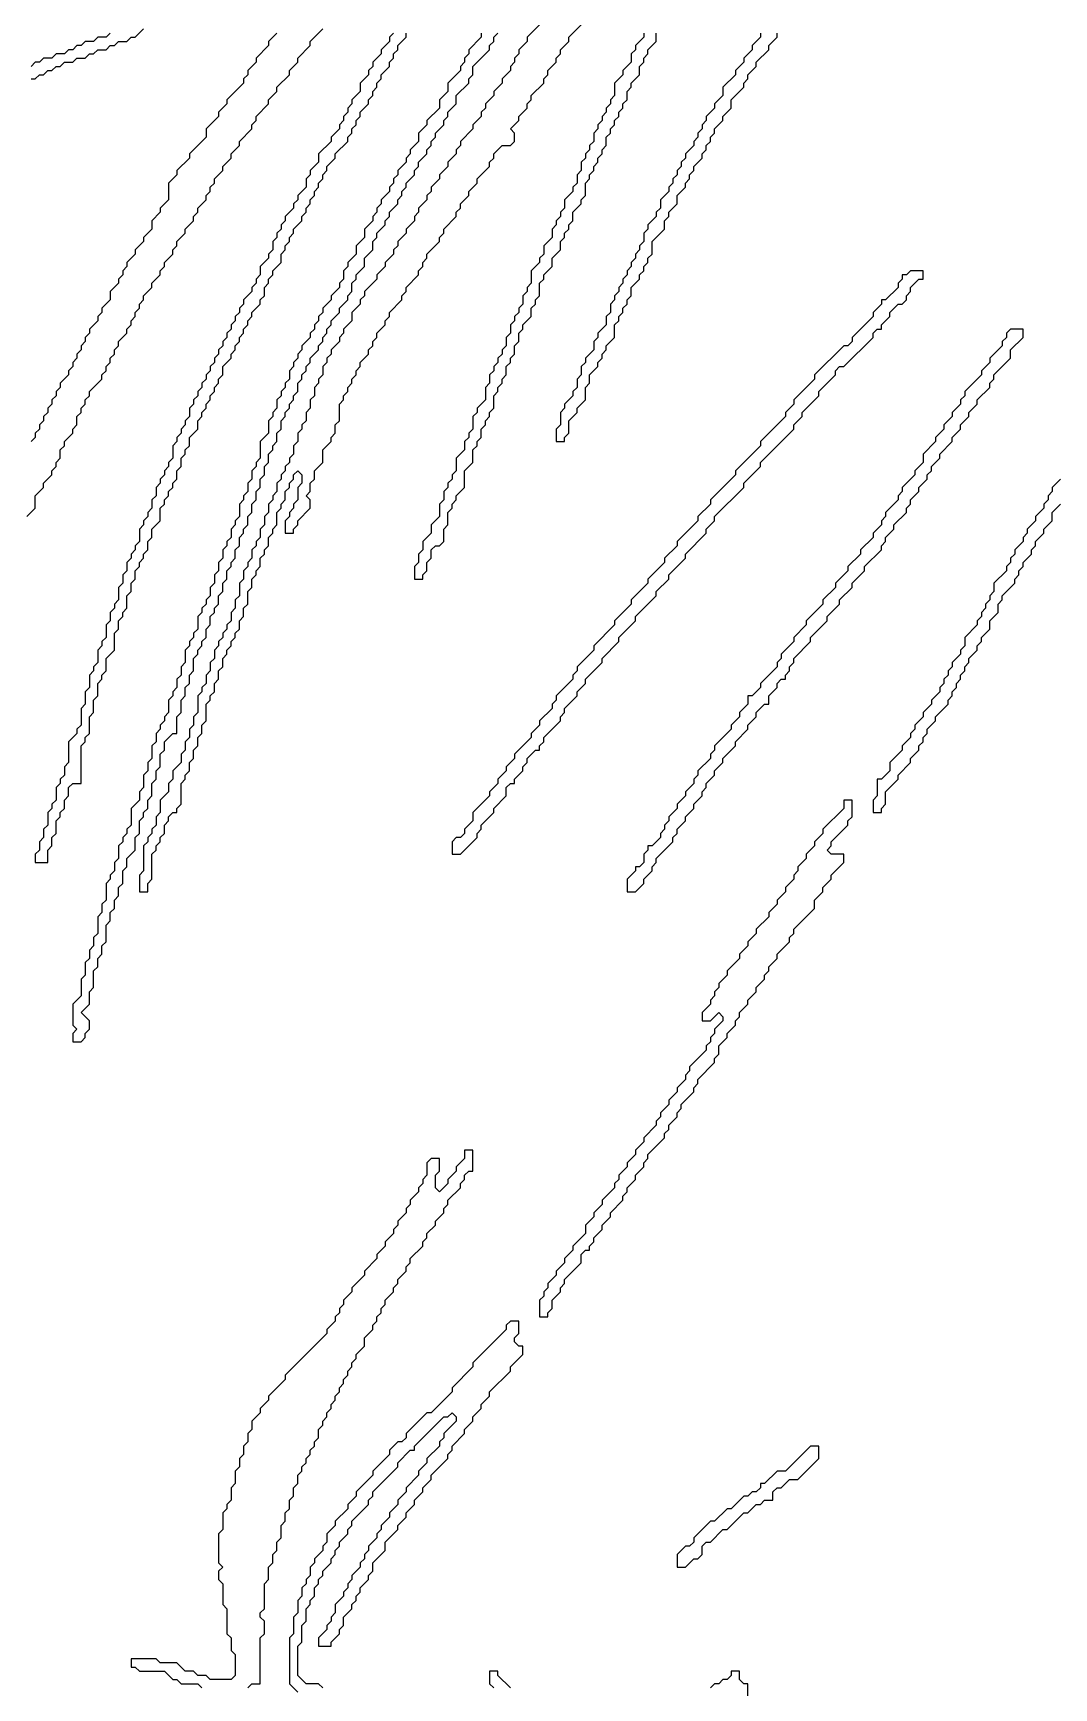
# Model space of a CAD drawing. Header units: metres. Extents: x 0 to 100, y 0 to 129.
# Drawn here: x 44.56 to 50.69, y 67.55 to 77.47 of the extents above; entities that cross this region are included whole.
import ezdxf

# ---------------------------------------------------------------- set-up
doc = ezdxf.new("R2010")
doc.units = ezdxf.units.M

msp = doc.modelspace()

# ---------------------------------------------------------------- linework, layer by layer
for points in [[(47.625, 77.55), (47.525, 77.45), (47.525, 77.425), (47.475, 77.375), (47.475, 77.35), (47.45, 77.325), (47.45, 77.3), (47.425, 77.275), (47.425, 77.25), (47.375, 77.2), (47.375, 77.175), (47.325, 77.125), (47.325, 77.1), (47.275, 77.05), (47.275, 77.025), (47.25, 77), (47.25, 76.975), (47.2, 76.925), (47.2, 76.9), (47.125, 76.825), (47.125, 76.8), (47.1, 76.775), (47.1, 76.75), (47.05, 76.7), (47.05, 76.675), (47, 76.625), (47, 76.6), (46.95, 76.55), (46.95, 76.525), (46.925, 76.5), (46.925, 76.475), (46.875, 76.425), (46.875, 76.4), (46.85, 76.375), (46.85, 76.35), (46.8, 76.3), (46.8, 76.275), (46.75, 76.225), (46.75, 76.2), (46.725, 76.175), (46.725, 76.15), (46.675, 76.1), (46.675, 76.075), (46.625, 76.025), (46.625, 76), (46.55, 75.925), (46.55, 75.9), (46.525, 75.875), (46.525, 75.85), (46.475, 75.8), (46.475, 75.75), (46.425, 75.7), (46.425, 75.675), (46.4, 75.65), (46.4, 75.625), (46.35, 75.575), (46.35, 75.55), (46.325, 75.525), (46.325, 75.5), (46.3, 75.475), (46.3, 75.425), (46.275, 75.4), (46.275, 75.375), (46.25, 75.35), (46.25, 75.3), (46.225, 75.275), (46.225, 75.225), (46.2, 75.2), (46.2, 75.15), (46.175, 75.125), (46.175, 75.1), (46.15, 75.075), (46.15, 75.025), (46.125, 75), (46.125, 74.95), (46.1, 74.925), (46.1, 74.9), (46.075, 74.875), (46.075, 74.85), (46.05, 74.825), (46.05, 74.8), (46.025, 74.775), (46.025, 74.725), (46, 74.7), (46, 74.675), (45.975, 74.65), (45.975, 74.6), (45.95, 74.575), (45.95, 74.525), (45.925, 74.5), (45.925, 74.45), (45.9, 74.425), (45.9, 74.4), (45.875, 74.375), (45.875, 74.325), (45.85, 74.3), (45.85, 74.275), (45.825, 74.25), (45.825, 74.2), (45.8, 74.175), (45.8, 74.1), (45.775, 74.075), (45.775, 74.025), (45.75, 74), (45.75, 73.95), (45.725, 73.925), (45.725, 73.9), (45.7, 73.875), (45.7, 73.85), (45.675, 73.825), (45.675, 73.8), (45.65, 73.775), (45.65, 73.725), (45.625, 73.7), (45.625, 73.65), (45.6, 73.625), (45.6, 73.575), (45.575, 73.55), (45.575, 73.525), (45.55, 73.5), (45.55, 73.4), (45.525, 73.375), (45.525, 73.325), (45.5, 73.3), (45.5, 73.25), (45.475, 73.225), (45.475, 73.175), (45.45, 73.15), (45.45, 73.1), (45.4, 73.05), (45.4, 73), (45.375, 72.975), (45.375, 72.925), (45.325, 72.875), (45.325, 72.8), (45.3, 72.775), (45.3, 72.725), (45.275, 72.7), (45.275, 72.675), (45.25, 72.65), (45.25, 72.625), (45.225, 72.6), (45.225, 72.45), (45.2, 72.425), (45.2, 72.325), (45.25, 72.325), (45.25, 72.375), (45.275, 72.4), (45.275, 72.55), (45.3, 72.575), (45.3, 72.6), (45.325, 72.625), (45.325, 72.65), (45.35, 72.675), (45.35, 72.725), (45.375, 72.75), (45.375, 72.775), (45.4, 72.8), (45.425, 72.8), (45.425, 72.825), (45.45, 72.85), (45.45, 72.975), (45.475, 73), (45.475, 73.025), (45.5, 73.05), (45.5, 73.1), (45.525, 73.125), (45.525, 73.175), (45.55, 73.2), (45.55, 73.25), (45.575, 73.275), (45.575, 73.325), (45.6, 73.35), (45.6, 73.45), (45.625, 73.475), (45.625, 73.5), (45.65, 73.525), (45.65, 73.575), (45.675, 73.6), (45.675, 73.65), (45.7, 73.675), (45.7, 73.725), (45.725, 73.75), (45.725, 73.775), (45.75, 73.8), (45.75, 73.825), (45.775, 73.85), (45.775, 73.875), (45.8, 73.9), (45.8, 73.95), (45.825, 73.975), (45.825, 74.025), (45.85, 74.05), (45.85, 74.125), (45.875, 74.15), (45.875, 74.2), (45.9, 74.225), (45.9, 74.25), (45.925, 74.275), (45.925, 74.325), (45.95, 74.35), (45.95, 74.375), (45.975, 74.4), (45.975, 74.45), (46, 74.475), (46, 74.5), (46.025, 74.525), (46.025, 74.6), (46.05, 74.625), (46.05, 74.65), (46.075, 74.675), (46.075, 74.725), (46.1, 74.75), (46.1, 74.775), (46.125, 74.8), (46.125, 74.825), (46.15, 74.85), (46.175, 74.825), (46.175, 74.775), (46.15, 74.75), (46.15, 74.675), (46.125, 74.65), (46.125, 74.625), (46.1, 74.6), (46.1, 74.575), (46.075, 74.55), (46.075, 74.475), (46.125, 74.475), (46.125, 74.5), (46.15, 74.525), (46.15, 74.55), (46.225, 74.625), (46.225, 74.675), (46.2, 74.7), (46.225, 74.725), (46.225, 74.775), (46.25, 74.8), (46.25, 74.85), (46.3, 74.9), (46.3, 74.975), (46.35, 75.025), (46.35, 75.05), (46.375, 75.075), (46.375, 75.125), (46.4, 75.15), (46.4, 75.25), (46.425, 75.275), (46.425, 75.3), (46.45, 75.325), (46.45, 75.35), (46.475, 75.375), (46.475, 75.4), (46.5, 75.425), (46.5, 75.45), (46.525, 75.475), (46.525, 75.5), (46.575, 75.55), (46.575, 75.575), (46.6, 75.6), (46.6, 75.625), (46.625, 75.65), (46.625, 75.675), (46.675, 75.725), (46.675, 75.75), (46.7, 75.775), (46.7, 75.8), (46.775, 75.875), (46.775, 75.9), (46.8, 75.925), (46.8, 75.95), (46.875, 76.025), (46.875, 76.05), (46.9, 76.075), (46.9, 76.1), (46.925, 76.125), (46.925, 76.15), (47, 76.225), (47, 76.25), (47.025, 76.275), (47.025, 76.3), (47.1, 76.375), (47.1, 76.4), (47.125, 76.425), (47.125, 76.45), (47.175, 76.5), (47.175, 76.525), (47.225, 76.575), (47.225, 76.6), (47.3, 76.675), (47.3, 76.7), (47.325, 76.725), (47.325, 76.75), (47.375, 76.8), (47.425, 76.8), (47.45, 76.825), (47.45, 76.875), (47.425, 76.9), (47.475, 76.95), (47.475, 76.975), (47.525, 77.025), (47.525, 77.05), (47.55, 77.075), (47.55, 77.1), (47.625, 77.175), (47.625, 77.2), (47.65, 77.225), (47.65, 77.25), (47.7, 77.3), (47.7, 77.325), (47.725, 77.35), (47.725, 77.375), (47.775, 77.425), (47.775, 77.45), (47.85, 77.525)], [(44.525, 74.575), (44.575, 74.625), (44.575, 74.7), (44.625, 74.75), (44.625, 74.775), (44.675, 74.825), (44.675, 74.85), (44.7, 74.875), (44.7, 74.9), (44.725, 74.925), (44.725, 74.975), (44.75, 75), (44.75, 75.025), (44.8, 75.075), (44.8, 75.1), (44.825, 75.125), (44.825, 75.175), (44.85, 75.2), (44.85, 75.225), (44.875, 75.25), (44.875, 75.275), (44.9, 75.3), (44.9, 75.325), (44.975, 75.4), (44.975, 75.425), (45, 75.45), (45, 75.475), (45.025, 75.5), (45.025, 75.525), (45.05, 75.55), (45.05, 75.575), (45.075, 75.6), (45.075, 75.625), (45.125, 75.675), (45.125, 75.7), (45.15, 75.725), (45.15, 75.75), (45.175, 75.775), (45.175, 75.8), (45.2, 75.825), (45.2, 75.85), (45.225, 75.875), (45.225, 75.9), (45.275, 75.95), (45.275, 75.975), (45.325, 76.025), (45.325, 76.05), (45.35, 76.075), (45.35, 76.1), (45.4, 76.15), (45.4, 76.175), (45.425, 76.2), (45.425, 76.225), (45.475, 76.275), (45.475, 76.3), (45.525, 76.35), (45.525, 76.375), (45.55, 76.4), (45.55, 76.425), (45.6, 76.475), (45.6, 76.5), (45.625, 76.525), (45.625, 76.55), (45.65, 76.575), (45.65, 76.6), (45.7, 76.65), (45.7, 76.675), (45.75, 76.725), (45.75, 76.75), (45.8, 76.8), (45.8, 76.825), (45.875, 76.9), (45.875, 76.925), (45.9, 76.95), (45.9, 76.975), (45.975, 77.05), (45.975, 77.075), (46.025, 77.125), (46.025, 77.15), (46.1, 77.225), (46.1, 77.25), (46.15, 77.3), (46.15, 77.325), (46.225, 77.4), (46.225, 77.425), (46.3, 77.5)], [(44.55, 77.2), (44.575, 77.2), (44.6, 77.225), (44.625, 77.225), (44.65, 77.25), (44.675, 77.25), (44.7, 77.275), (44.725, 77.275), (44.75, 77.3), (44.8, 77.3), (44.825, 77.325), (44.875, 77.325), (44.9, 77.35), (44.925, 77.35), (44.95, 77.375), (45, 77.375), (45.025, 77.4), (45.05, 77.4), (45.075, 77.425), (45.125, 77.425), (45.15, 77.45), (45.175, 77.45), (45.225, 77.5)], [(45.025, 77.475), (45, 77.45), (44.95, 77.45), (44.925, 77.425), (44.875, 77.425), (44.85, 77.4), (44.825, 77.4), (44.8, 77.375), (44.775, 77.375), (44.75, 77.35), (44.7, 77.35), (44.675, 77.325), (44.625, 77.325), (44.6, 77.3), (44.575, 77.3), (44.55, 77.275)], [(46.025, 77.475), (45.975, 77.425), (45.975, 77.4), (45.9, 77.325), (45.9, 77.3), (45.85, 77.25), (45.85, 77.225), (45.825, 77.2), (45.825, 77.175), (45.725, 77.075), (45.725, 77.05), (45.675, 77), (45.675, 76.975), (45.6, 76.9), (45.6, 76.85), (45.5, 76.75), (45.5, 76.725), (45.425, 76.65), (45.425, 76.625), (45.375, 76.575), (45.375, 76.475), (45.325, 76.425), (45.325, 76.4), (45.275, 76.35), (45.275, 76.3), (45.225, 76.25), (45.225, 76.225), (45.175, 76.175), (45.175, 76.15), (45.125, 76.1), (45.125, 76.075), (45.1, 76.05), (45.1, 76.025), (45.075, 76), (45.075, 75.975), (45.025, 75.925), (45.025, 75.875), (44.975, 75.825), (44.975, 75.8), (44.95, 75.775), (44.95, 75.75), (44.9, 75.7), (44.9, 75.675), (44.875, 75.65), (44.875, 75.625), (44.85, 75.6), (44.85, 75.575), (44.825, 75.55), (44.825, 75.525), (44.8, 75.5), (44.8, 75.475), (44.775, 75.45), (44.775, 75.425), (44.725, 75.375), (44.725, 75.35), (44.7, 75.325), (44.7, 75.3), (44.675, 75.275), (44.675, 75.25), (44.65, 75.225), (44.65, 75.2), (44.625, 75.175), (44.625, 75.15), (44.6, 75.125), (44.6, 75.1), (44.575, 75.075), (44.575, 75.05), (44.55, 75.025)], [(46.725, 77.475), (46.7, 77.45), (46.7, 77.425), (46.65, 77.375), (46.65, 77.35), (46.6, 77.3), (46.6, 77.275), (46.575, 77.25), (46.575, 77.225), (46.525, 77.175), (46.525, 77.125), (46.475, 77.075), (46.475, 77.05), (46.45, 77.025), (46.45, 77), (46.425, 76.975), (46.425, 76.95), (46.4, 76.925), (46.4, 76.9), (46.35, 76.85), (46.35, 76.825), (46.275, 76.75), (46.275, 76.7), (46.225, 76.65), (46.225, 76.625), (46.2, 76.6), (46.2, 76.55), (46.15, 76.5), (46.15, 76.475), (46.125, 76.45), (46.125, 76.425), (46.075, 76.375), (46.075, 76.35), (46.05, 76.325), (46.05, 76.3), (46.025, 76.275), (46.025, 76.25), (46, 76.225), (46, 76.175), (45.975, 76.15), (45.975, 76.125), (45.925, 76.075), (45.925, 76.025), (45.9, 76), (45.9, 75.975), (45.875, 75.95), (45.875, 75.925), (45.825, 75.875), (45.825, 75.85), (45.8, 75.825), (45.8, 75.8), (45.775, 75.775), (45.775, 75.75), (45.75, 75.725), (45.75, 75.7), (45.725, 75.675), (45.725, 75.65), (45.7, 75.625), (45.7, 75.6), (45.675, 75.575), (45.675, 75.55), (45.65, 75.525), (45.65, 75.5), (45.625, 75.475), (45.625, 75.45), (45.6, 75.425), (45.6, 75.4), (45.575, 75.375), (45.575, 75.35), (45.55, 75.325), (45.55, 75.3), (45.525, 75.275), (45.525, 75.25), (45.5, 75.225), (45.5, 75.175), (45.475, 75.15), (45.475, 75.125), (45.45, 75.1), (45.45, 75.075), (45.425, 75.05), (45.425, 75.025), (45.4, 75), (45.4, 74.925), (45.375, 74.9), (45.375, 74.875), (45.35, 74.85), (45.35, 74.825), (45.325, 74.8), (45.325, 74.775), (45.3, 74.75), (45.3, 74.7), (45.275, 74.675), (45.275, 74.625), (45.25, 74.6), (45.25, 74.575), (45.225, 74.55), (45.225, 74.525), (45.2, 74.5), (45.2, 74.425), (45.175, 74.4), (45.175, 74.375), (45.15, 74.35), (45.15, 74.325), (45.125, 74.3), (45.125, 74.25), (45.1, 74.225), (45.1, 74.175), (45.075, 74.15), (45.075, 74.075), (45.05, 74.05), (45.05, 74.025), (45.025, 74), (45.025, 73.95), (45, 73.925), (45, 73.85), (44.975, 73.825), (44.975, 73.8), (44.95, 73.775), (44.95, 73.7), (44.925, 73.675), (44.925, 73.65), (44.9, 73.625), (44.9, 73.55), (44.875, 73.525), (44.875, 73.45), (44.85, 73.425), (44.85, 73.325), (44.825, 73.3), (44.825, 73.275), (44.775, 73.225), (44.775, 73.1), (44.75, 73.075), (44.75, 73.025), (44.725, 73), (44.725, 72.975), (44.7, 72.95), (44.7, 72.875), (44.675, 72.85), (44.675, 72.825), (44.65, 72.8), (44.65, 72.725), (44.625, 72.7), (44.625, 72.65), (44.6, 72.625), (44.6, 72.575), (44.575, 72.55), (44.575, 72.5), (44.65, 72.5), (44.65, 72.575), (44.675, 72.6), (44.675, 72.65), (44.7, 72.675), (44.7, 72.75), (44.725, 72.775), (44.725, 72.8), (44.75, 72.825), (44.75, 72.875), (44.775, 72.9), (44.775, 72.95), (44.8, 72.975), (44.85, 72.975), (44.85, 73.2), (44.875, 73.225), (44.875, 73.25), (44.9, 73.275), (44.9, 73.375), (44.925, 73.4), (44.925, 73.475), (44.95, 73.5), (44.95, 73.575), (44.975, 73.6), (44.975, 73.625), (45, 73.65), (45, 73.725), (45.05, 73.775), (45.05, 73.875), (45.075, 73.9), (45.075, 73.95), (45.1, 73.975), (45.1, 74), (45.125, 74.025), (45.125, 74.1), (45.15, 74.125), (45.15, 74.175), (45.175, 74.2), (45.175, 74.25), (45.2, 74.275), (45.2, 74.3), (45.225, 74.325), (45.225, 74.35), (45.25, 74.375), (45.25, 74.425), (45.275, 74.45), (45.275, 74.5), (45.325, 74.55), (45.325, 74.625), (45.35, 74.65), (45.35, 74.675), (45.375, 74.7), (45.375, 74.725), (45.4, 74.75), (45.4, 74.775), (45.425, 74.8), (45.425, 74.85), (45.45, 74.875), (45.45, 74.925), (45.475, 74.95), (45.475, 74.975), (45.5, 75), (45.5, 75.05), (45.55, 75.1), (45.55, 75.15), (45.575, 75.175), (45.575, 75.2), (45.6, 75.225), (45.6, 75.25), (45.625, 75.275), (45.625, 75.3), (45.65, 75.325), (45.65, 75.35), (45.675, 75.375), (45.675, 75.4), (45.7, 75.425), (45.7, 75.475), (45.75, 75.525), (45.75, 75.55), (45.775, 75.575), (45.775, 75.6), (45.8, 75.625), (45.8, 75.65), (45.825, 75.675), (45.825, 75.7), (45.85, 75.725), (45.85, 75.75), (45.875, 75.775), (45.875, 75.8), (45.925, 75.85), (45.925, 75.875), (45.95, 75.9), (45.95, 75.95), (45.975, 75.975), (45.975, 76), (46, 76.025), (46, 76.05), (46.05, 76.1), (46.05, 76.15), (46.075, 76.175), (46.075, 76.2), (46.1, 76.225), (46.1, 76.25), (46.125, 76.275), (46.125, 76.3), (46.175, 76.35), (46.175, 76.375), (46.2, 76.4), (46.2, 76.425), (46.225, 76.45), (46.225, 76.475), (46.25, 76.5), (46.25, 76.525), (46.275, 76.55), (46.275, 76.575), (46.3, 76.6), (46.3, 76.625), (46.325, 76.65), (46.325, 76.675), (46.375, 76.725), (46.375, 76.75), (46.45, 76.825), (46.45, 76.85), (46.475, 76.875), (46.475, 76.9), (46.5, 76.925), (46.5, 76.95), (46.525, 76.975), (46.525, 77), (46.575, 77.05), (46.575, 77.075), (46.6, 77.1), (46.6, 77.125), (46.625, 77.15), (46.625, 77.175), (46.65, 77.2), (46.65, 77.225), (46.7, 77.275), (46.7, 77.3), (46.725, 77.325), (46.725, 77.35), (46.75, 77.375), (46.75, 77.4), (46.8, 77.45), (46.8, 77.475)], [(47.25, 77.475), (47.25, 77.45), (47.175, 77.375), (47.175, 77.35), (47.15, 77.325), (47.15, 77.3), (47.125, 77.275), (47.125, 77.25), (47.05, 77.175), (47.05, 77.125), (47, 77.075), (47, 77.025), (46.925, 76.95), (46.925, 76.925), (46.875, 76.875), (46.875, 76.825), (46.825, 76.775), (46.825, 76.75), (46.8, 76.725), (46.8, 76.7), (46.75, 76.65), (46.75, 76.625), (46.725, 76.6), (46.725, 76.575), (46.7, 76.55), (46.7, 76.525), (46.65, 76.475), (46.65, 76.45), (46.625, 76.425), (46.625, 76.4), (46.6, 76.375), (46.6, 76.35), (46.55, 76.3), (46.55, 76.25), (46.5, 76.2), (46.5, 76.15), (46.45, 76.1), (46.45, 76.075), (46.425, 76.05), (46.425, 76), (46.4, 75.975), (46.4, 75.95), (46.35, 75.9), (46.35, 75.875), (46.3, 75.825), (46.3, 75.8), (46.275, 75.775), (46.275, 75.75), (46.25, 75.725), (46.25, 75.7), (46.225, 75.675), (46.225, 75.65), (46.175, 75.6), (46.175, 75.575), (46.15, 75.55), (46.15, 75.525), (46.125, 75.5), (46.125, 75.475), (46.1, 75.45), (46.1, 75.4), (46.075, 75.375), (46.075, 75.35), (46.05, 75.325), (46.05, 75.3), (46.025, 75.275), (46.025, 75.225), (46, 75.2), (46, 75.175), (45.975, 75.15), (45.975, 75.075), (45.925, 75.025), (45.925, 74.925), (45.9, 74.9), (45.9, 74.875), (45.875, 74.85), (45.875, 74.8), (45.85, 74.775), (45.85, 74.725), (45.825, 74.7), (45.825, 74.675), (45.8, 74.65), (45.8, 74.575), (45.775, 74.55), (45.775, 74.525), (45.75, 74.5), (45.75, 74.45), (45.725, 74.425), (45.725, 74.4), (45.7, 74.375), (45.7, 74.325), (45.675, 74.3), (45.675, 74.25), (45.65, 74.225), (45.65, 74.175), (45.625, 74.15), (45.625, 74.1), (45.6, 74.075), (45.6, 74.05), (45.575, 74.025), (45.575, 74), (45.55, 73.975), (45.55, 73.9), (45.525, 73.875), (45.525, 73.85), (45.5, 73.825), (45.5, 73.8), (45.475, 73.775), (45.475, 73.7), (45.45, 73.675), (45.45, 73.625), (45.425, 73.6), (45.425, 73.55), (45.4, 73.525), (45.4, 73.5), (45.375, 73.475), (45.375, 73.4), (45.35, 73.375), (45.35, 73.35), (45.325, 73.325), (45.325, 73.3), (45.3, 73.275), (45.3, 73.225), (45.275, 73.2), (45.275, 73.125), (45.25, 73.1), (45.25, 73.05), (45.225, 73.025), (45.225, 72.95), (45.2, 72.925), (45.2, 72.875), (45.15, 72.825), (45.15, 72.725), (45.125, 72.7), (45.125, 72.675), (45.1, 72.65), (45.1, 72.625), (45.075, 72.6), (45.075, 72.525), (45.05, 72.5), (45.05, 72.45), (45.025, 72.425), (45.025, 72.4), (45, 72.375), (45, 72.275), (44.975, 72.25), (44.975, 72.2), (44.95, 72.175), (44.95, 72.075), (44.925, 72.05), (44.925, 72), (44.9, 71.975), (44.9, 71.925), (44.875, 71.9), (44.875, 71.825), (44.85, 71.8), (44.85, 71.7), (44.8, 71.65), (44.8, 71.525), (44.825, 71.5), (44.8, 71.475), (44.8, 71.425), (44.85, 71.425), (44.875, 71.45), (44.875, 71.475), (44.9, 71.5), (44.9, 71.55), (44.85, 71.6), (44.9, 71.65), (44.9, 71.725), (44.925, 71.75), (44.925, 71.85), (44.95, 71.875), (44.95, 71.925), (44.975, 71.95), (44.975, 72), (45, 72.025), (45, 72.125), (45.025, 72.15), (45.025, 72.2), (45.05, 72.225), (45.05, 72.275), (45.075, 72.3), (45.075, 72.35), (45.1, 72.375), (45.1, 72.45), (45.125, 72.475), (45.125, 72.525), (45.175, 72.575), (45.175, 72.65), (45.2, 72.675), (45.2, 72.75), (45.225, 72.775), (45.225, 72.8), (45.25, 72.825), (45.25, 72.875), (45.275, 72.9), (45.275, 72.975), (45.3, 73), (45.3, 73.05), (45.325, 73.075), (45.325, 73.15), (45.35, 73.175), (45.35, 73.225), (45.4, 73.275), (45.425, 73.275), (45.425, 73.375), (45.45, 73.4), (45.45, 73.475), (45.475, 73.5), (45.475, 73.55), (45.5, 73.575), (45.5, 73.625), (45.525, 73.65), (45.525, 73.725), (45.55, 73.75), (45.55, 73.775), (45.575, 73.8), (45.575, 73.825), (45.6, 73.85), (45.6, 73.9), (45.625, 73.925), (45.625, 73.975), (45.65, 74), (45.65, 74.025), (45.675, 74.05), (45.675, 74.1), (45.7, 74.125), (45.7, 74.175), (45.725, 74.2), (45.725, 74.25), (45.75, 74.275), (45.75, 74.3), (45.775, 74.325), (45.775, 74.375), (45.8, 74.4), (45.8, 74.45), (45.825, 74.475), (45.825, 74.5), (45.85, 74.525), (45.85, 74.575), (45.875, 74.6), (45.875, 74.65), (45.9, 74.675), (45.9, 74.725), (45.925, 74.75), (45.925, 74.8), (45.95, 74.825), (45.95, 74.875), (45.975, 74.9), (45.975, 74.95), (46, 74.975), (46, 75), (46.025, 75.025), (46.025, 75.075), (46.05, 75.1), (46.05, 75.15), (46.075, 75.175), (46.075, 75.2), (46.1, 75.225), (46.1, 75.25), (46.125, 75.275), (46.125, 75.3), (46.15, 75.325), (46.15, 75.375), (46.175, 75.4), (46.175, 75.425), (46.2, 75.45), (46.2, 75.475), (46.225, 75.5), (46.225, 75.525), (46.275, 75.575), (46.275, 75.6), (46.3, 75.625), (46.3, 75.65), (46.325, 75.675), (46.325, 75.7), (46.35, 75.725), (46.35, 75.75), (46.4, 75.8), (46.4, 75.825), (46.45, 75.875), (46.45, 75.9), (46.475, 75.925), (46.475, 75.975), (46.5, 76), (46.5, 76.025), (46.55, 76.075), (46.55, 76.125), (46.6, 76.175), (46.6, 76.225), (46.625, 76.25), (46.625, 76.275), (46.675, 76.325), (46.675, 76.35), (46.7, 76.375), (46.7, 76.4), (46.75, 76.45), (46.75, 76.475), (46.775, 76.5), (46.775, 76.525), (46.8, 76.55), (46.8, 76.575), (46.85, 76.625), (46.85, 76.65), (46.875, 76.675), (46.875, 76.7), (46.925, 76.75), (46.925, 76.775), (46.95, 76.8), (46.95, 76.825), (46.975, 76.85), (46.975, 76.875), (47.025, 76.925), (47.025, 76.95), (47.05, 76.975), (47.05, 77), (47.1, 77.05), (47.1, 77.1), (47.175, 77.175), (47.175, 77.2), (47.2, 77.225), (47.2, 77.275), (47.3, 77.375), (47.3, 77.4), (47.325, 77.425), (47.325, 77.45), (47.35, 77.475)], [(48.225, 77.475), (48.225, 77.45), (48.175, 77.4), (48.175, 77.375), (48.15, 77.35), (48.15, 77.3), (48.1, 77.25), (48.1, 77.225), (48.05, 77.175), (48.05, 77.1), (48.025, 77.075), (48.025, 77.05), (48, 77.025), (48, 77), (47.975, 76.975), (47.975, 76.95), (47.95, 76.925), (47.95, 76.9), (47.925, 76.875), (47.925, 76.825), (47.9, 76.8), (47.9, 76.775), (47.875, 76.75), (47.875, 76.725), (47.85, 76.7), (47.85, 76.65), (47.825, 76.625), (47.825, 76.575), (47.8, 76.55), (47.8, 76.525), (47.75, 76.475), (47.75, 76.425), (47.725, 76.4), (47.725, 76.375), (47.7, 76.35), (47.7, 76.325), (47.675, 76.3), (47.675, 76.25), (47.625, 76.2), (47.625, 76.15), (47.6, 76.125), (47.6, 76.1), (47.55, 76.05), (47.55, 75.975), (47.525, 75.95), (47.525, 75.925), (47.5, 75.9), (47.5, 75.85), (47.475, 75.825), (47.475, 75.8), (47.45, 75.775), (47.45, 75.75), (47.425, 75.725), (47.425, 75.675), (47.4, 75.65), (47.4, 75.6), (47.375, 75.575), (47.375, 75.55), (47.35, 75.525), (47.35, 75.5), (47.325, 75.475), (47.325, 75.45), (47.3, 75.425), (47.3, 75.375), (47.275, 75.35), (47.275, 75.275), (47.225, 75.225), (47.225, 75.2), (47.2, 75.175), (47.2, 75.1), (47.175, 75.075), (47.175, 75.05), (47.15, 75.025), (47.15, 74.975), (47.1, 74.925), (47.1, 74.85), (47.075, 74.825), (47.075, 74.8), (47.05, 74.775), (47.05, 74.75), (47.025, 74.725), (47.025, 74.675), (47, 74.65), (47, 74.575), (46.95, 74.525), (46.95, 74.475), (46.9, 74.425), (46.9, 74.375), (46.875, 74.35), (46.875, 74.3), (46.85, 74.275), (46.85, 74.2), (46.9, 74.2), (46.9, 74.225), (46.925, 74.25), (46.925, 74.3), (46.95, 74.325), (46.95, 74.375), (46.975, 74.4), (47, 74.4), (47.025, 74.425), (47.025, 74.5), (47.05, 74.525), (47.05, 74.6), (47.075, 74.625), (47.075, 74.65), (47.1, 74.675), (47.1, 74.7), (47.15, 74.75), (47.15, 74.85), (47.2, 74.9), (47.2, 74.975), (47.225, 75), (47.225, 75.025), (47.25, 75.05), (47.25, 75.1), (47.275, 75.125), (47.275, 75.15), (47.3, 75.175), (47.3, 75.2), (47.325, 75.225), (47.325, 75.3), (47.35, 75.325), (47.35, 75.35), (47.375, 75.375), (47.375, 75.4), (47.4, 75.425), (47.4, 75.475), (47.425, 75.5), (47.425, 75.525), (47.45, 75.55), (47.45, 75.6), (47.475, 75.625), (47.475, 75.675), (47.5, 75.7), (47.5, 75.725), (47.55, 75.775), (47.55, 75.825), (47.575, 75.85), (47.575, 75.875), (47.6, 75.9), (47.6, 75.975), (47.625, 76), (47.625, 76.025), (47.675, 76.075), (47.675, 76.125), (47.725, 76.175), (47.725, 76.225), (47.75, 76.25), (47.75, 76.275), (47.775, 76.3), (47.775, 76.325), (47.8, 76.35), (47.8, 76.4), (47.85, 76.45), (47.85, 76.475), (47.875, 76.5), (47.875, 76.575), (47.9, 76.6), (47.9, 76.625), (47.925, 76.65), (47.925, 76.675), (47.95, 76.7), (47.95, 76.725), (47.975, 76.75), (47.975, 76.775), (48, 76.8), (48, 76.85), (48.025, 76.875), (48.025, 76.9), (48.05, 76.925), (48.05, 76.95), (48.075, 76.975), (48.075, 77), (48.1, 77.025), (48.1, 77.05), (48.125, 77.075), (48.125, 77.125), (48.15, 77.15), (48.15, 77.175), (48.2, 77.225), (48.2, 77.275), (48.225, 77.3), (48.225, 77.325), (48.25, 77.35), (48.25, 77.375), (48.3, 77.425), (48.3, 77.475)], [(48.925, 77.475), (48.925, 77.45), (48.875, 77.4), (48.875, 77.375), (48.825, 77.325), (48.825, 77.3), (48.775, 77.25), (48.775, 77.225), (48.7, 77.15), (48.7, 77.1), (48.65, 77.05), (48.65, 77.025), (48.6, 76.975), (48.6, 76.95), (48.575, 76.925), (48.575, 76.9), (48.55, 76.875), (48.55, 76.85), (48.525, 76.825), (48.525, 76.8), (48.475, 76.75), (48.475, 76.725), (48.45, 76.7), (48.45, 76.675), (48.425, 76.65), (48.425, 76.625), (48.4, 76.6), (48.4, 76.575), (48.375, 76.55), (48.375, 76.525), (48.325, 76.475), (48.325, 76.425), (48.3, 76.4), (48.3, 76.375), (48.25, 76.325), (48.25, 76.3), (48.225, 76.275), (48.225, 76.225), (48.2, 76.2), (48.2, 76.175), (48.175, 76.15), (48.175, 76.125), (48.15, 76.1), (48.15, 76.075), (48.125, 76.05), (48.125, 76.025), (48.1, 76), (48.1, 75.975), (48.075, 75.95), (48.075, 75.925), (48.05, 75.9), (48.05, 75.875), (48.025, 75.85), (48.025, 75.8), (48, 75.775), (48, 75.725), (47.95, 75.675), (47.95, 75.65), (47.925, 75.625), (47.925, 75.575), (47.875, 75.525), (47.875, 75.5), (47.85, 75.475), (47.85, 75.425), (47.825, 75.4), (47.825, 75.35), (47.8, 75.325), (47.8, 75.3), (47.75, 75.25), (47.75, 75.225), (47.725, 75.2), (47.725, 75.125), (47.7, 75.1), (47.7, 75.025), (47.75, 75.025), (47.75, 75.05), (47.775, 75.075), (47.775, 75.15), (47.825, 75.2), (47.825, 75.225), (47.875, 75.275), (47.875, 75.35), (47.9, 75.375), (47.9, 75.425), (47.95, 75.475), (47.95, 75.5), (47.975, 75.525), (47.975, 75.55), (48, 75.575), (48, 75.6), (48.05, 75.65), (48.05, 75.725), (48.075, 75.75), (48.075, 75.775), (48.1, 75.8), (48.1, 75.825), (48.125, 75.85), (48.125, 75.875), (48.15, 75.9), (48.15, 75.95), (48.2, 76), (48.2, 76.025), (48.225, 76.05), (48.225, 76.075), (48.25, 76.1), (48.25, 76.125), (48.275, 76.15), (48.275, 76.225), (48.35, 76.3), (48.35, 76.35), (48.375, 76.375), (48.375, 76.4), (48.425, 76.45), (48.425, 76.5), (48.475, 76.55), (48.475, 76.575), (48.5, 76.6), (48.5, 76.625), (48.525, 76.65), (48.525, 76.675), (48.575, 76.725), (48.575, 76.75), (48.6, 76.775), (48.6, 76.8), (48.625, 76.825), (48.625, 76.85), (48.65, 76.875), (48.65, 76.9), (48.7, 76.95), (48.7, 76.975), (48.75, 77.025), (48.75, 77.075), (48.825, 77.15), (48.825, 77.175), (48.85, 77.2), (48.85, 77.225), (48.9, 77.275), (48.9, 77.3), (48.975, 77.375), (48.975, 77.4), (49.025, 77.45), (49.025, 77.475)], [(49.825, 76.05), (49.8, 76.025), (49.775, 76.025), (49.775, 76), (49.75, 75.975), (49.75, 75.95), (49.675, 75.875), (49.65, 75.875), (49.65, 75.85), (49.6, 75.8), (49.6, 75.775), (49.475, 75.65), (49.475, 75.625), (49.45, 75.6), (49.425, 75.6), (49.25, 75.425), (49.25, 75.4), (49.125, 75.275), (49.125, 75.25), (49.075, 75.2), (49.075, 75.175), (48.925, 75.025), (48.925, 75), (48.775, 74.85), (48.775, 74.825), (48.625, 74.675), (48.625, 74.65), (48.55, 74.575), (48.55, 74.55), (48.425, 74.425), (48.425, 74.4), (48.35, 74.325), (48.35, 74.3), (48.25, 74.2), (48.25, 74.175), (48.15, 74.075), (48.15, 74.05), (48.05, 73.95), (48.05, 73.925), (47.925, 73.8), (47.925, 73.775), (47.825, 73.675), (47.825, 73.65), (47.8, 73.625), (47.8, 73.6), (47.7, 73.5), (47.7, 73.475), (47.675, 73.45), (47.675, 73.425), (47.6, 73.35), (47.6, 73.325), (47.55, 73.275), (47.55, 73.25), (47.45, 73.15), (47.45, 73.125), (47.4, 73.075), (47.4, 73.05), (47.35, 73), (47.35, 72.975), (47.3, 72.925), (47.3, 72.9), (47.2, 72.8), (47.2, 72.75), (47.15, 72.7), (47.15, 72.675), (47.125, 72.65), (47.1, 72.65), (47.075, 72.625), (47.075, 72.55), (47.125, 72.55), (47.225, 72.65), (47.225, 72.675), (47.25, 72.7), (47.25, 72.725), (47.325, 72.8), (47.325, 72.825), (47.4, 72.9), (47.4, 72.95), (47.425, 72.975), (47.45, 72.975), (47.45, 73), (47.5, 73.05), (47.5, 73.075), (47.525, 73.1), (47.525, 73.125), (47.575, 73.175), (47.6, 73.175), (47.6, 73.2), (47.625, 73.225), (47.625, 73.25), (47.725, 73.35), (47.725, 73.375), (47.75, 73.4), (47.75, 73.425), (47.825, 73.5), (47.825, 73.525), (47.875, 73.575), (47.875, 73.6), (47.975, 73.7), (47.975, 73.725), (48.075, 73.825), (48.075, 73.85), (48.175, 73.95), (48.175, 73.975), (48.3, 74.1), (48.3, 74.125), (48.375, 74.2), (48.375, 74.225), (48.475, 74.325), (48.475, 74.35), (48.6, 74.475), (48.6, 74.5), (48.65, 74.55), (48.65, 74.575), (48.825, 74.75), (48.825, 74.775), (48.925, 74.875), (48.925, 74.9), (49.125, 75.1), (49.125, 75.125), (49.175, 75.175), (49.175, 75.2), (49.275, 75.3), (49.275, 75.325), (49.375, 75.425), (49.375, 75.45), (49.4, 75.475), (49.425, 75.475), (49.6, 75.65), (49.6, 75.675), (49.625, 75.7), (49.65, 75.7), (49.65, 75.725), (49.7, 75.775), (49.7, 75.8), (49.75, 75.85), (49.775, 75.85), (49.8, 75.875), (49.8, 75.9), (49.825, 75.925), (49.825, 75.95), (49.875, 76), (49.9, 76), (49.9, 76.05), (49.825, 76.05)], [(50.425, 75.7), (50.4, 75.675), (50.4, 75.65), (50.375, 75.625), (50.375, 75.6), (50.3, 75.525), (50.3, 75.5), (50.25, 75.45), (50.25, 75.425), (50.15, 75.325), (50.15, 75.3), (50.125, 75.275), (50.125, 75.25), (50.075, 75.2), (50.075, 75.175), (50.025, 75.125), (50.025, 75.1), (49.975, 75.05), (49.975, 75.025), (49.9, 74.95), (49.9, 74.9), (49.85, 74.85), (49.85, 74.825), (49.775, 74.75), (49.775, 74.725), (49.75, 74.7), (49.75, 74.675), (49.675, 74.6), (49.675, 74.575), (49.65, 74.55), (49.65, 74.525), (49.6, 74.475), (49.6, 74.45), (49.525, 74.375), (49.525, 74.35), (49.45, 74.275), (49.45, 74.25), (49.375, 74.175), (49.375, 74.15), (49.3, 74.075), (49.3, 74.05), (49.2, 73.95), (49.2, 73.925), (49.125, 73.85), (49.125, 73.825), (49.05, 73.75), (49.05, 73.725), (49.025, 73.7), (49.025, 73.675), (48.925, 73.575), (48.925, 73.55), (48.875, 73.5), (48.85, 73.5), (48.85, 73.45), (48.8, 73.4), (48.8, 73.375), (48.75, 73.325), (48.75, 73.3), (48.65, 73.2), (48.65, 73.175), (48.625, 73.15), (48.625, 73.125), (48.55, 73.05), (48.55, 73.025), (48.525, 73), (48.525, 72.975), (48.475, 72.925), (48.475, 72.9), (48.425, 72.85), (48.425, 72.825), (48.375, 72.775), (48.375, 72.75), (48.35, 72.725), (48.35, 72.7), (48.325, 72.675), (48.325, 72.65), (48.275, 72.6), (48.25, 72.6), (48.25, 72.575), (48.225, 72.55), (48.225, 72.5), (48.2, 72.475), (48.175, 72.475), (48.175, 72.45), (48.125, 72.4), (48.125, 72.325), (48.175, 72.325), (48.225, 72.375), (48.225, 72.4), (48.275, 72.45), (48.275, 72.475), (48.3, 72.5), (48.3, 72.525), (48.4, 72.625), (48.4, 72.65), (48.425, 72.675), (48.425, 72.7), (48.475, 72.75), (48.475, 72.775), (48.525, 72.825), (48.525, 72.85), (48.575, 72.9), (48.575, 72.925), (48.6, 72.95), (48.6, 72.975), (48.65, 73.025), (48.65, 73.05), (48.7, 73.1), (48.7, 73.125), (48.775, 73.2), (48.775, 73.225), (48.85, 73.3), (48.85, 73.325), (48.9, 73.375), (48.9, 73.4), (48.95, 73.45), (48.975, 73.45), (48.975, 73.5), (49.025, 73.55), (49.025, 73.575), (49.05, 73.6), (49.075, 73.6), (49.075, 73.625), (49.1, 73.65), (49.1, 73.675), (49.125, 73.7), (49.125, 73.725), (49.225, 73.825), (49.225, 73.85), (49.325, 73.95), (49.325, 73.975), (49.4, 74.05), (49.4, 74.075), (49.475, 74.15), (49.475, 74.175), (49.55, 74.25), (49.55, 74.275), (49.65, 74.375), (49.65, 74.4), (49.675, 74.425), (49.675, 74.45), (49.725, 74.5), (49.725, 74.525), (49.8, 74.6), (49.8, 74.625), (49.825, 74.65), (49.825, 74.675), (49.875, 74.725), (49.875, 74.75), (49.925, 74.8), (49.925, 74.825), (49.95, 74.85), (49.95, 74.875), (50, 74.925), (50, 74.95), (50.075, 75.025), (50.075, 75.05), (50.125, 75.1), (50.125, 75.125), (50.175, 75.175), (50.175, 75.2), (50.225, 75.25), (50.225, 75.275), (50.3, 75.35), (50.3, 75.375), (50.325, 75.4), (50.325, 75.425), (50.425, 75.525), (50.425, 75.575), (50.5, 75.65), (50.5, 75.7), (50.425, 75.7)], [(50.725, 74.8), (50.675, 74.75), (50.675, 74.725), (50.65, 74.7), (50.65, 74.675), (50.625, 74.65), (50.625, 74.625), (50.575, 74.575), (50.575, 74.55), (50.525, 74.5), (50.525, 74.475), (50.5, 74.45), (50.5, 74.425), (50.45, 74.375), (50.45, 74.35), (50.425, 74.325), (50.425, 74.3), (50.4, 74.275), (50.4, 74.25), (50.325, 74.175), (50.325, 74.125), (50.3, 74.1), (50.3, 74.075), (50.275, 74.05), (50.275, 74.025), (50.25, 74), (50.25, 73.975), (50.225, 73.95), (50.225, 73.925), (50.15, 73.85), (50.15, 73.8), (50.125, 73.775), (50.125, 73.75), (50.075, 73.7), (50.075, 73.675), (50.05, 73.65), (50.05, 73.625), (50.025, 73.6), (50.025, 73.575), (50, 73.55), (50, 73.525), (49.95, 73.475), (49.95, 73.45), (49.9, 73.4), (49.9, 73.375), (49.85, 73.325), (49.85, 73.3), (49.825, 73.275), (49.825, 73.25), (49.775, 73.2), (49.775, 73.175), (49.7, 73.1), (49.7, 73.05), (49.65, 73), (49.625, 73), (49.625, 72.9), (49.6, 72.875), (49.6, 72.8), (49.65, 72.8), (49.65, 72.825), (49.675, 72.85), (49.675, 72.925), (49.75, 73), (49.75, 73.025), (49.825, 73.1), (49.825, 73.125), (49.875, 73.175), (49.875, 73.2), (49.9, 73.225), (49.9, 73.25), (49.925, 73.275), (49.925, 73.3), (49.975, 73.35), (49.975, 73.375), (50.05, 73.45), (50.05, 73.475), (50.075, 73.5), (50.075, 73.525), (50.1, 73.55), (50.1, 73.575), (50.125, 73.6), (50.125, 73.625), (50.15, 73.65), (50.15, 73.675), (50.175, 73.7), (50.175, 73.725), (50.225, 73.775), (50.225, 73.8), (50.25, 73.825), (50.25, 73.85), (50.3, 73.9), (50.3, 73.95), (50.35, 74), (50.35, 74.05), (50.375, 74.075), (50.375, 74.1), (50.45, 74.175), (50.45, 74.2), (50.475, 74.225), (50.475, 74.25), (50.5, 74.275), (50.5, 74.3), (50.55, 74.35), (50.55, 74.375), (50.575, 74.4), (50.575, 74.425), (50.625, 74.475), (50.625, 74.5), (50.675, 74.55), (50.675, 74.6), (50.725, 74.65)], [(49.425, 72.875), (49.425, 72.825), (49.3, 72.7), (49.3, 72.675), (49.25, 72.625), (49.25, 72.6), (49.2, 72.55), (49.2, 72.525), (49.15, 72.475), (49.15, 72.45), (49.125, 72.425), (49.125, 72.4), (49.075, 72.35), (49.075, 72.325), (49.025, 72.275), (49.025, 72.25), (48.975, 72.2), (48.975, 72.175), (48.9, 72.1), (48.9, 72.075), (48.85, 72.025), (48.85, 72), (48.8, 71.95), (48.8, 71.925), (48.725, 71.85), (48.725, 71.825), (48.675, 71.775), (48.675, 71.75), (48.65, 71.725), (48.65, 71.7), (48.625, 71.675), (48.625, 71.65), (48.575, 71.6), (48.575, 71.55), (48.625, 71.55), (48.675, 71.6), (48.7, 71.575), (48.7, 71.55), (48.65, 71.5), (48.65, 71.475), (48.625, 71.45), (48.625, 71.425), (48.6, 71.4), (48.6, 71.375), (48.5, 71.275), (48.5, 71.25), (48.475, 71.225), (48.475, 71.2), (48.425, 71.15), (48.425, 71.125), (48.375, 71.075), (48.375, 71.05), (48.325, 71), (48.325, 70.975), (48.3, 70.95), (48.3, 70.925), (48.225, 70.85), (48.225, 70.825), (48.175, 70.775), (48.175, 70.75), (48.125, 70.7), (48.125, 70.675), (48.075, 70.625), (48.075, 70.6), (48.05, 70.575), (48.05, 70.55), (47.975, 70.475), (47.975, 70.45), (47.925, 70.4), (47.925, 70.375), (47.875, 70.325), (47.875, 70.275), (47.8, 70.2), (47.8, 70.175), (47.75, 70.125), (47.75, 70.1), (47.7, 70.05), (47.7, 70.025), (47.65, 69.975), (47.65, 69.95), (47.625, 69.925), (47.625, 69.9), (47.6, 69.875), (47.6, 69.775), (47.65, 69.775), (47.65, 69.8), (47.675, 69.825), (47.675, 69.875), (47.725, 69.925), (47.725, 69.95), (47.75, 69.975), (47.75, 70), (47.85, 70.1), (47.85, 70.15), (47.875, 70.175), (47.9, 70.175), (47.9, 70.2), (47.925, 70.225), (47.925, 70.25), (47.975, 70.3), (47.975, 70.325), (48.025, 70.375), (48.025, 70.4), (48.1, 70.475), (48.1, 70.5), (48.125, 70.525), (48.125, 70.55), (48.175, 70.6), (48.175, 70.625), (48.225, 70.675), (48.225, 70.7), (48.25, 70.725), (48.25, 70.75), (48.35, 70.85), (48.35, 70.875), (48.375, 70.9), (48.375, 70.925), (48.425, 70.975), (48.425, 71), (48.45, 71.025), (48.45, 71.05), (48.525, 71.125), (48.525, 71.15), (48.55, 71.175), (48.55, 71.2), (48.65, 71.3), (48.65, 71.325), (48.675, 71.35), (48.675, 71.4), (48.725, 71.45), (48.725, 71.475), (48.775, 71.525), (48.775, 71.55), (48.8, 71.575), (48.8, 71.6), (48.85, 71.65), (48.85, 71.675), (48.9, 71.725), (48.9, 71.75), (48.95, 71.8), (48.95, 71.825), (48.975, 71.85), (48.975, 71.875), (49.025, 71.925), (49.025, 71.95), (49.1, 72.025), (49.1, 72.05), (49.125, 72.075), (49.125, 72.1), (49.25, 72.225), (49.25, 72.275), (49.3, 72.325), (49.3, 72.35), (49.35, 72.4), (49.35, 72.425), (49.425, 72.5), (49.425, 72.55), (49.35, 72.55), (49.325, 72.575), (49.35, 72.6), (49.35, 72.625), (49.45, 72.725), (49.45, 72.75), (49.475, 72.775), (49.475, 72.875), (49.425, 72.875)], [(47.15, 70.775), (47.15, 70.725), (47.1, 70.675), (47.1, 70.65), (47.05, 70.6), (47.05, 70.575), (47, 70.525), (46.975, 70.55), (46.975, 70.625), (47, 70.65), (47, 70.725), (46.95, 70.725), (46.925, 70.7), (46.925, 70.625), (46.9, 70.6), (46.9, 70.575), (46.875, 70.55), (46.875, 70.525), (46.825, 70.475), (46.825, 70.45), (46.8, 70.425), (46.8, 70.4), (46.75, 70.35), (46.75, 70.325), (46.725, 70.3), (46.725, 70.275), (46.675, 70.225), (46.675, 70.2), (46.625, 70.15), (46.625, 70.125), (46.55, 70.05), (46.55, 70.025), (46.475, 69.95), (46.475, 69.925), (46.425, 69.875), (46.425, 69.85), (46.4, 69.825), (46.4, 69.8), (46.375, 69.775), (46.375, 69.75), (46.325, 69.7), (46.325, 69.675), (46.075, 69.425), (46.075, 69.4), (45.975, 69.3), (45.975, 69.275), (45.925, 69.225), (45.925, 69.2), (45.875, 69.15), (45.875, 69.1), (45.85, 69.075), (45.85, 69.025), (45.825, 69), (45.825, 68.95), (45.8, 68.925), (45.8, 68.875), (45.775, 68.85), (45.775, 68.775), (45.75, 68.75), (45.75, 68.675), (45.725, 68.65), (45.725, 68.625), (45.7, 68.6), (45.7, 68.5), (45.675, 68.475), (45.675, 68.3), (45.7, 68.275), (45.675, 68.25), (45.675, 68.2), (45.7, 68.175), (45.7, 68.05), (45.725, 68.025), (45.725, 67.875), (45.75, 67.85), (45.75, 67.775), (45.775, 67.75), (45.775, 67.625), (45.75, 67.6), (45.625, 67.6), (45.6, 67.625), (45.55, 67.625), (45.525, 67.65), (45.475, 67.65), (45.425, 67.7), (45.325, 67.7), (45.3, 67.725), (45.15, 67.725), (45.15, 67.675), (45.175, 67.675), (45.2, 67.65), (45.35, 67.65), (45.4, 67.6), (45.425, 67.6), (45.45, 67.575), (45.55, 67.575), (45.575, 67.55)], [(45.85, 67.55), (45.875, 67.575), (45.925, 67.575), (45.925, 67.85), (45.95, 67.875), (45.95, 67.95), (45.925, 67.975), (45.925, 68), (45.95, 68.025), (45.95, 68.175), (45.975, 68.2), (45.975, 68.275), (46, 68.3), (46, 68.35), (46.025, 68.375), (46.025, 68.425), (46.05, 68.45), (46.05, 68.525), (46.075, 68.55), (46.075, 68.6), (46.1, 68.625), (46.1, 68.675), (46.125, 68.7), (46.125, 68.75), (46.15, 68.775), (46.15, 68.825), (46.175, 68.85), (46.175, 68.875), (46.2, 68.9), (46.2, 68.925), (46.225, 68.95), (46.225, 68.975), (46.25, 69), (46.25, 69.025), (46.275, 69.05), (46.275, 69.1), (46.3, 69.125), (46.3, 69.15), (46.325, 69.175), (46.325, 69.2), (46.35, 69.225), (46.35, 69.25), (46.375, 69.275), (46.375, 69.3), (46.4, 69.325), (46.4, 69.35), (46.425, 69.375), (46.425, 69.4), (46.45, 69.425), (46.45, 69.45), (46.475, 69.475), (46.475, 69.5), (46.5, 69.525), (46.5, 69.55), (46.55, 69.6), (46.55, 69.65), (46.6, 69.7), (46.6, 69.725), (46.625, 69.75), (46.625, 69.775), (46.65, 69.8), (46.65, 69.825), (46.675, 69.85), (46.675, 69.875), (46.725, 69.925), (46.725, 69.95), (46.75, 69.975), (46.75, 70), (46.8, 70.05), (46.8, 70.075), (46.825, 70.1), (46.825, 70.125), (46.9, 70.2), (46.9, 70.225), (46.925, 70.25), (46.925, 70.275), (46.975, 70.325), (46.975, 70.35), (47.025, 70.4), (47.025, 70.425), (47.05, 70.45), (47.05, 70.475), (47.125, 70.55), (47.125, 70.575), (47.15, 70.6), (47.15, 70.625), (47.175, 70.65), (47.2, 70.65), (47.2, 70.775), (47.15, 70.775)], [(47.425, 69.75), (47.4, 69.725), (47.4, 69.7), (47.2, 69.5), (47.2, 69.475), (47.075, 69.35), (47.075, 69.325), (46.95, 69.2), (46.925, 69.2), (46.8, 69.075), (46.8, 69.05), (46.775, 69.025), (46.75, 69.025), (46.7, 68.975), (46.7, 68.95), (46.6, 68.85), (46.6, 68.825), (46.5, 68.725), (46.5, 68.7), (46.45, 68.65), (46.45, 68.625), (46.375, 68.55), (46.375, 68.525), (46.325, 68.475), (46.325, 68.425), (46.3, 68.4), (46.3, 68.375), (46.25, 68.325), (46.25, 68.3), (46.225, 68.275), (46.225, 68.225), (46.2, 68.2), (46.2, 68.175), (46.175, 68.15), (46.175, 68.1), (46.15, 68.075), (46.15, 68), (46.125, 67.975), (46.125, 67.875), (46.1, 67.85), (46.1, 67.575), (46.15, 67.525)], [(46.3, 67.55), (46.275, 67.575), (46.2, 67.575), (46.15, 67.625), (46.15, 67.8), (46.175, 67.825), (46.175, 67.925), (46.2, 67.95), (46.2, 68.025), (46.225, 68.05), (46.225, 68.075), (46.25, 68.1), (46.25, 68.15), (46.275, 68.175), (46.275, 68.2), (46.3, 68.225), (46.3, 68.25), (46.35, 68.3), (46.35, 68.325), (46.375, 68.35), (46.375, 68.375), (46.4, 68.4), (46.4, 68.425), (46.45, 68.475), (46.45, 68.5), (46.475, 68.525), (46.475, 68.55), (46.575, 68.65), (46.575, 68.675), (46.6, 68.7), (46.6, 68.725), (46.75, 68.875), (46.75, 68.9), (46.825, 68.975), (46.85, 68.975), (46.85, 69), (47.025, 69.175), (47.05, 69.175), (47.075, 69.2), (47.1, 69.175), (47.1, 69.15), (47.025, 69.075), (47.025, 69.05), (47, 69.025), (47, 69), (46.925, 68.925), (46.925, 68.9), (46.875, 68.85), (46.875, 68.825), (46.8, 68.75), (46.8, 68.725), (46.75, 68.675), (46.75, 68.65), (46.7, 68.6), (46.7, 68.575), (46.65, 68.525), (46.65, 68.5), (46.625, 68.475), (46.625, 68.45), (46.575, 68.4), (46.575, 68.375), (46.55, 68.35), (46.55, 68.325), (46.525, 68.3), (46.525, 68.275), (46.475, 68.225), (46.475, 68.2), (46.45, 68.175), (46.45, 68.15), (46.425, 68.125), (46.425, 68.1), (46.375, 68.05), (46.375, 68), (46.35, 67.975), (46.35, 67.95), (46.325, 67.925), (46.325, 67.9), (46.275, 67.85), (46.275, 67.8), (46.35, 67.8), (46.35, 67.825), (46.4, 67.875), (46.4, 67.9), (46.425, 67.925), (46.425, 67.975), (46.475, 68.025), (46.475, 68.05), (46.5, 68.075), (46.5, 68.1), (46.525, 68.125), (46.525, 68.15), (46.575, 68.2), (46.575, 68.225), (46.6, 68.25), (46.6, 68.3), (46.675, 68.375), (46.675, 68.425), (46.75, 68.5), (46.75, 68.525), (46.8, 68.575), (46.8, 68.6), (46.85, 68.65), (46.85, 68.675), (46.9, 68.725), (46.9, 68.75), (46.95, 68.8), (46.95, 68.825), (47.05, 68.925), (47.05, 68.95), (47.075, 68.975), (47.075, 69), (47.15, 69.075), (47.15, 69.1), (47.2, 69.15), (47.2, 69.175), (47.25, 69.225), (47.25, 69.25), (47.3, 69.3), (47.3, 69.325), (47.425, 69.45), (47.425, 69.475), (47.5, 69.55), (47.5, 69.6), (47.475, 69.6), (47.45, 69.625), (47.45, 69.65), (47.475, 69.675), (47.475, 69.75), (47.425, 69.75)], [(49.225, 69), (49.075, 68.85), (49.025, 68.85), (48.95, 68.775), (48.925, 68.775), (48.925, 68.75), (48.9, 68.725), (48.875, 68.725), (48.85, 68.7), (48.825, 68.7), (48.75, 68.625), (48.725, 68.625), (48.65, 68.55), (48.625, 68.55), (48.525, 68.45), (48.525, 68.425), (48.5, 68.4), (48.475, 68.4), (48.425, 68.35), (48.425, 68.275), (48.475, 68.275), (48.525, 68.325), (48.55, 68.325), (48.575, 68.35), (48.575, 68.4), (48.6, 68.425), (48.625, 68.425), (48.7, 68.5), (48.725, 68.5), (48.825, 68.6), (48.85, 68.6), (48.9, 68.65), (48.925, 68.65), (48.95, 68.675), (49, 68.675), (49, 68.725), (49.025, 68.75), (49.05, 68.75), (49.1, 68.8), (49.15, 68.8), (49.275, 68.925), (49.275, 69), (49.225, 69)], [(47.3, 67.65), (47.3, 67.575), (47.325, 67.55)], [(47.425, 67.55), (47.35, 67.625), (47.35, 67.65), (47.3, 67.65)], [(48.85, 67.5), (48.85, 67.575), (48.825, 67.575), (48.8, 67.6), (48.8, 67.65), (48.75, 67.65), (48.75, 67.625), (48.725, 67.6), (48.7, 67.6), (48.675, 67.575), (48.65, 67.575), (48.625, 67.55)]]:
    msp.add_lwpolyline(points)

doc.saveas('drawing.dxf')
